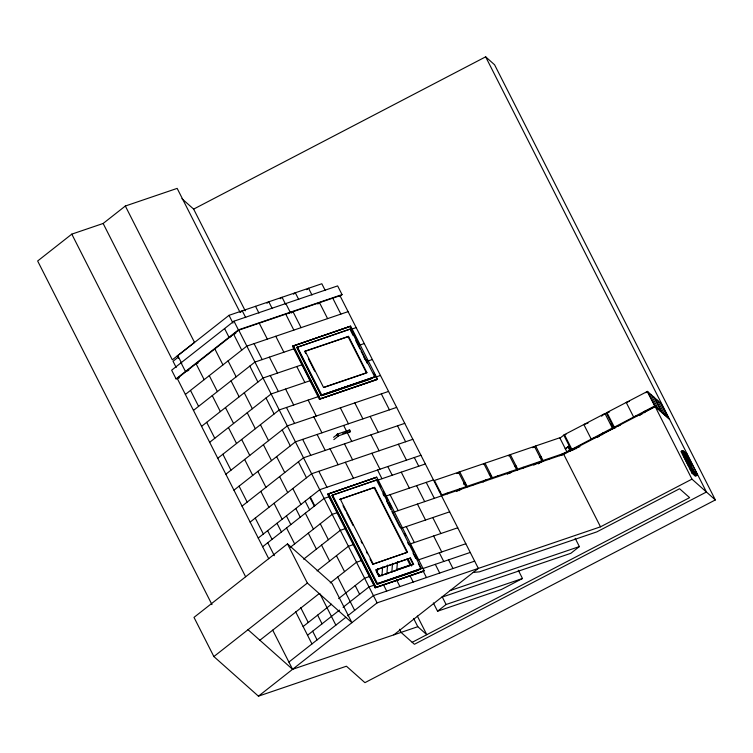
<?xml version="1.0" encoding="UTF-8"?>
<svg xmlns="http://www.w3.org/2000/svg" width="753" height="753" viewBox="0 0 753 753"><rect width="100%" height="100%" fill="white"/><g stroke="black" fill="none" stroke-linecap="round" stroke-linejoin="round"><path stroke-width="1.13" d="M377.347 573.174L377.705 568.647M381.922 575.932L382.646 566.887M386.863 574.172L387.588 565.117M391.805 572.402L392.529 563.357M394.996 570.953L396.831 569.513L397.471 561.587M239.953 312.147L177.162 188.382L125.337 206.021L103.142 223.472L71.799 234.136L37.65 260.99L211.979 604.621M325.249 290.517L321.823 283.749L229.016 315.328L177.793 355.614L181.718 363.351M178.433 357.054L173.049 361.28L176.202 367.492M240.442 312.26L242.278 310.82L245.704 317.587M339.49 296.626L342.05 294.611L337.636 285.905L233.985 321.183L171.656 370.184L176.07 378.891L179.383 377.761M266.957 303.233L268.793 301.793L272.219 308.561M176.07 378.891L238.4 329.889L342.05 294.611M393.819 634.864L478.343 568.402L339.989 295.694L238.748 330.143L177.275 378.477L268.717 558.717M280.22 298.725L282.046 297.284L285.481 304.052M293.472 294.207L295.308 292.766L298.734 299.543M306.735 289.698L308.561 288.258L311.996 295.025M185.37 394.44L246.843 346.107L348.084 311.648M288.521 313.587L290.225 312.25L285.811 303.544M291.279 313.032L292.983 311.686L301.078 327.649M317.794 304.005L319.498 302.659L327.593 318.623M193.465 410.394L254.938 362.061L293.877 348.808M292.522 346.295L350.625 326.134L377.488 379.079L376.632 379.757L319.385 399.241L292.522 346.295L350.625 326.134M296.776 347.444L350.399 328.92L374.683 376.792L374.09 377.262L321.06 395.316L296.776 347.444L348.865 329.635M201.569 426.349L263.042 378.015L301.953 364.772M305.756 353.543L304.711 351.472L305.134 351.133L348.526 336.365L366.918 372.631L366.495 372.97L348.093 336.704L348.526 336.365M349.806 329.39L350.399 328.92M209.663 442.303L271.136 393.97L311.074 380.378M217.758 458.266L279.231 409.933L319.281 396.294M321.06 395.316L374.683 376.792M319.385 399.241L377.488 379.079M225.853 474.221L287.326 425.887L388.557 391.428M233.948 490.175L295.421 441.842L396.662 407.382M242.042 506.129L303.515 457.796L404.756 423.346M333.579 437.324L337.419 434.359M333.843 439.639L338.238 436.119M250.137 522.093L311.61 473.759L412.851 439.3M258.232 538.047L319.705 489.714L420.946 455.254M327.649 494.241L376.716 477.157L424.184 570.718L423.327 571.395L375.116 587.801L327.649 494.241L376.716 477.157M262.646 546.753L324.119 498.42L329.682 496.519M420.786 568.901L421.379 568.43L376.491 479.943L331.904 495.389L376.792 583.876L420.955 568.769L418.32 563.564M374.618 487.389L339.838 499.418L374.618 487.389L407.514 552.231L372.735 564.251L370.081 559.027M287.486 543.882L307.356 583.048L351.915 622.665L332.045 583.5L287.486 543.882L194.001 617.385L213.871 656.56L258.43 696.167L346.427 666.217L364.923 682.66L715.35 499.936L494.57 64.758L485.657 56.833L193.643 209.108L181.944 198.707M290.423 547.233L332.214 514.374L337.382 512.614M375.898 480.414L376.491 479.943M303.638 559.159L340.309 530.328L346.512 528.22M317.098 570.896L348.404 546.283L353.571 544.532M213.871 656.56L307.356 583.048M456.817 473.571L458.53 472.235L465.891 486.739L441.785 494.937L434.425 480.433L458.53 472.235M458.022 473.166L459.735 471.82L483.84 463.613L491.201 478.127L467.095 486.325L459.735 471.82M330.238 582.897L356.498 562.246L361.666 560.486M259.785 640.314L319.263 593.543M483.332 464.554L485.045 463.208L509.15 455L516.511 469.505L492.406 477.713L485.045 463.208M463.415 484.141L465.25 482.701L464.046 483.115M456.77 491.493L460.469 488.584L460.836 489.309L458.982 490.758M508.642 455.932L510.355 454.596L534.461 446.388L542.188 461.617L538.131 463.735M372.735 564.251L407.514 552.231M483.021 482.136L485.77 479.972L486.146 480.696M303.12 626.534L331.499 604.217M338.652 598.597L364.593 578.2L369.761 576.44M532.748 447.734L534.461 446.388M533.952 447.32L535.665 445.974L559.771 437.775L567.131 452.28L543.026 460.488L535.665 445.974M507.409 474.239L511.08 471.359L511.456 472.084L509.621 473.524M376.208 571.094L378.844 576.299L413.623 564.27L410.451 558.029L376.105 569.72L379.267 575.96M307.535 635.24L339.49 610.109M343.076 607.295L369.008 586.907L374.533 585.025M559.517 438.51L564.439 434.641L604.97 413.519L612.697 428.749L615.305 427.864M376.792 583.876L421.379 568.43M375.681 570.059L410.451 558.029M375.116 587.801L424.184 570.718M538.141 463.782L541.821 460.892L517.716 469.1L510.355 454.596M288.898 662.066L345.862 617.281M347.698 615.832L373.422 595.604L474.663 561.145M601.553 416.202L604.97 413.519M378.844 576.299L413.623 564.27M604.574 414.366L606.927 412.522L647.458 391.4L691.96 479.134L715.35 499.936M565.126 448.779L569.08 446.209L570.925 449.833L576.346 447.988L576.713 448.713M565.71 448.59L568.477 446.407L570.689 450.765M567.244 447.649L569.08 446.209M559.695 455.706L561.531 454.266L561.898 454.991L563.282 454.52L655.157 406.611L669.643 419.477M566.962 452.412L569.72 450.238L562.915 453.795L563.282 454.52M565.983 434.406L563.79 435.149L571.15 449.654L612.33 428.024M258.43 696.167L377.102 602.861L600.499 526.827L691.96 479.134M645.754 392.737L647.458 391.4M574.511 449.428L576.346 447.988M597.694 437.116L603.2 432.777L603.577 433.502L601.732 434.952M647.269 391.466L654.818 405.905L613.639 427.535L606.278 413.03L609.563 411.91M639.391 415.609L645.82 410.554L646.187 411.279L644.352 412.729M433.351 602.927L437.559 611.22L446.096 604.499L522.488 578.502L518.28 570.219M575.17 538.291L579.377 546.574L570.84 553.295L441.635 597.27M533.708 465.119L541.821 460.892M603.577 433.502L612.697 428.749M646.187 411.279L655.166 406.611M684.929 452.911L682.425 450.689L680.966 451.442L692.007 473.204L695.348 476.178L696.807 475.416L695.753 473.345M682.905 451.508L683.639 451.132L686.755 453.899L697.062 474.211L696.327 474.588L693.212 471.82L693.937 471.434L697.062 474.211M686.755 453.899L686.312 454.134L692.026 465.618M690.614 466.465L692.694 470.569L690.906 466.314M692.007 473.204L693.466 472.442L696.807 475.416M522.488 578.502L501.46 589.467L437.559 611.22M412.192 642.3L689.607 497.639L679.582 488.735L596.828 531.882L479.445 571.838L473.223 572.431M235.783 333.438L233.628 334.172L241.722 350.136M231.218 336.516L229.006 337.269L224.592 328.572M198.124 363.012L196.062 363.708L204.157 379.672M188.777 370.382L185.464 371.502L181.049 362.805M351.02 329.362L356.178 327.602M304.711 351.472L348.093 336.704M359.115 345.316L364.273 343.556M368.236 360.922L372.368 359.52M366.918 372.631L323.536 387.4L305.134 351.133M324.223 387.353L365.384 373.347M374.26 377.131L321.23 395.174L296.946 347.312M321.503 395.541L372.679 378.119M376.02 376.989L380.463 375.474M321.362 395.805L370.984 378.919M377.055 379.418L319.809 398.902L292.945 345.956L350.201 326.473L359.153 344.121M337.335 434.142L349.383 430.038M337.833 435.243L337.222 435.667M342.794 433.549L348.102 431.742M337.918 436.025A0.988 0.631 71.2 0 0 338.003 434.472A0.988 0.631 71.2 0 0 336.949 434.754A0.988 0.631 71.2 0 0 337.918 436.025L349.976 431.921M376.293 477.496L328.082 493.902L375.549 587.462L423.76 571.056M376.067 480.282L332.073 495.248L376.961 583.735M377.517 480.245L425.36 463.961M629.395 401.349L626.223 402.431L633.584 416.936L642.045 414.056M588.037 423.092L583.839 424.523L591.199 439.027L599.595 436.166M385.931 496.086L433.455 479.915M610.495 424.4L611.7 423.986L613.535 427.61L620.208 425.294M439.338 491.521L439.94 491.314M489.356 474.494L490.561 474.089M514.666 465.881L515.871 465.476M539.976 457.269L541.181 456.855M571.15 449.654L579.914 446.67M573.701 449.739L570.087 450.972L567.875 446.614M394.026 512.049L563.705 454.294L600.499 526.827M401.236 528.305L449.645 511.833M410.216 543.958L457.739 527.787M418.499 559.856L465.834 543.741M396.831 569.513L410.093 564.995L407.053 559.018M377.846 583.895L381.159 582.766M382.27 582.389L394.421 578.257M395.523 577.88L407.674 573.739M408.785 573.362L418.724 569.983M422.913 568.553L470.249 552.448M377.667 584.093L418.743 570.115M450.172 590.559L579.377 546.574M248.019 629.706L292.578 669.313L417.802 626.694L426.791 634.685L417.331 616.039M378.091 573.918L379.964 575.254M654.197 397.386L647.778 391.682L655.345 406.771M655.138 406.187L661.558 411.891L653.971 397.189M661.878 412.173L668.288 417.877L660.936 403.373L654.517 397.669L662.085 412.757M691.922 468.686L693.259 469.872M692.694 470.569L695.367 472.94M696.619 474.437L693.504 471.67L683.197 451.358M696.073 475.792L692.732 472.828L681.691 451.066M338.445 434.81L338.577 435.036A0.988 0.744 51.8 0 1 338.172 436.138A0.988 0.744 51.8 0 1 337.033 435.29A0.988 0.744 51.8 0 1 337.626 434.34M685.079 453.551L685.07 453.654M695.631 471.679L695.612 471.792M485.657 56.833L706.436 492.01L414.414 644.286L401.048 632.398L399.457 629.254M660.503 402.996L667.864 417.501M683.639 451.132L693.937 471.434M657.407 400.238L664.767 414.743M682.425 450.689L693.466 472.442M663.318 413.463L663.685 414.188M683.366 455.565L688.619 465.928M689.673 467.999L690.717 470.07M660.108 410.611L660.475 411.336M650.874 394.44L658.235 408.945M656.578 407.477L656.955 408.201M606.927 412.522L614.279 427.026M611.097 424.193L613.3 428.542M564.439 434.641L571.8 449.146M548.448 458.643L548.815 459.368M540.579 457.062L542.791 461.41M523.137 467.255L523.504 467.98M515.268 465.674L517.48 470.032M497.827 475.868L498.194 476.593M489.958 474.296L492.17 478.644M472.517 484.48L472.884 485.205M464.648 482.908L466.86 487.257M447.207 493.093L447.574 493.817M367.05 359.689L368.104 361.769M373.902 373.187L376.528 378.382M350.503 330.303L353.138 335.499M355.783 340.704L360.009 349.034M361.064 351.114L367.398 363.595M364.057 357.487L365.111 359.576M414.31 457.513L418.734 466.211M332.76 298.15L340.855 314.105M381.329 393.894L389.423 409.848M397.518 425.803L405.613 441.757M426.226 482.381L434.321 498.335M398.384 444.223L406.479 460.177M416.578 485.657L424.673 501.611M432.768 517.575L440.863 533.529M448.553 559.827L452.967 568.534M401.255 472.159L409.35 488.123M417.444 504.077L425.539 520.031M433.634 535.985L441.729 551.949M370.147 416.409L378.241 432.363M439.319 552.768L443.733 561.474M387.795 466.54L392.219 475.237M354.814 402.911L362.908 418.875M371.003 434.829L379.098 450.783M435.3 564.345L439.714 573.042M371.869 453.25L379.964 469.204M442.416 597.251L446.096 604.499M377.554 470.023L381.969 478.729M390.063 494.683L398.158 510.638M406.253 526.592L414.348 542.555M378.401 481.647L381.037 486.852M383.672 492.048L387.889 500.369M388.943 502.439L391.579 507.644M404.766 533.632L405.82 535.712M410.046 544.024L414.263 552.344M415.317 554.424L417.953 559.62M340.356 407.834L348.451 423.798M423.026 570.783L426.452 577.56M382.929 493.817L383.983 495.898M386.628 501.103L390.854 509.433M391.908 511.513L399.834 527.128M407.75 542.744L408.813 544.824M413.03 553.154L415.675 558.359M343.632 425.436L351.726 441.39M374.185 487.728L407.081 552.561M410.027 558.368L413.19 564.609M285.754 314.152L293.849 330.106M308.391 358.72L314.698 371.154M407.957 558.82L411.609 566.021M297.369 346.973L321.653 394.845M344.488 443.856L352.583 459.81M293.378 345.618L320.241 398.572M409.764 575.301L413.199 582.069M296.786 366.532L304.88 382.486M345.354 462.267L353.449 478.23M275.777 336.262L283.872 352.216M308.156 400.088L316.251 416.042M313.841 416.861L321.936 432.815M330.03 448.779L338.125 464.733M396.511 579.81L399.937 586.578M255.531 306.311L258.966 313.079M413.595 618.411L417.802 626.694M317.117 434.462L325.211 450.416M259.239 323.178L267.334 339.132M269.405 357.138L277.499 373.093M285.594 389.047L293.689 405.01M193.643 209.108L245.243 310.82M340.262 499.079L373.159 563.922M383.249 584.328L386.684 591.096M343.02 505.687L345.674 510.92M346.738 513.009L353.101 525.556M361.064 541.247L362.127 543.337M366.372 551.704L367.426 553.794M332.497 494.919L377.394 583.406M254.081 343.641L262.176 359.595M270.271 375.559L278.365 391.513M286.46 407.467L294.555 423.421M302.65 439.385L310.744 455.339M318.839 471.293L326.934 487.247M328.506 493.563L375.973 587.133M238.748 330.143L377.102 602.861M233.985 321.183L238.4 329.889M229.016 315.328L232.941 323.065M249.817 366.09L257.912 382.044M266.007 397.998L274.101 413.962M282.196 429.916L290.291 445.87M298.395 461.824L306.49 477.788M310.311 497.093L314.726 505.8M355.2 585.58L359.623 594.286M309.888 497.432L314.302 506.138M320.26 523.768L328.355 539.732M336.45 555.686L344.545 571.64M305.191 501.121L309.605 509.828M228.065 360.875L236.16 376.829M244.254 392.784L252.349 408.738M260.444 424.701L268.539 440.656M276.633 456.61L284.728 472.564M292.823 488.528L300.918 504.482M305.332 513.188L313.427 529.143M321.531 545.097L329.626 561.051M337.721 577.014L354.644 610.372M214.85 348.94L222.944 364.904M231.039 380.858L239.134 396.812M247.229 412.766L255.323 428.73M263.418 444.684L271.513 460.638M279.608 476.593L287.702 492.556M295.797 508.51L300.212 517.217M308.306 533.171L316.401 549.125M286.404 515.89L290.818 524.596M125.337 206.021L194.509 342.38L172.315 359.83L103.142 223.472M209.278 375.643L217.372 391.598M225.467 407.552L233.562 423.506M241.657 439.47L249.761 455.424M257.855 471.378L265.95 487.332M274.045 503.296L282.14 519.25M286.554 527.957L294.649 543.911M319.95 593.778L335.857 625.141M212.252 395.626L220.347 411.58M228.441 427.535L236.536 443.498M244.631 459.452L252.726 475.407M260.82 491.361L268.915 507.324M277.01 523.279L281.434 531.985M317.634 615.116L322.049 623.823M267.626 530.658L272.04 539.364M177.275 355.68L178.555 358.193M190.5 390.412L198.594 406.366M206.689 422.32L214.784 438.274M222.879 454.238L230.973 470.192M239.068 486.146L247.163 502.1M255.258 518.064L263.352 534.018M267.767 542.725L274.346 555.686M300.654 607.549L308.241 622.505M312.664 631.212L317.079 639.909M295.534 611.577L311.949 643.937M71.799 234.136L245.6 576.723M272.708 630.148L292.578 669.313M349.016 430.895A0.988 0.631 71.2 0 1 349.608 430.038A0.988 0.631 71.2 0 1 350.352 431.234A0.988 0.631 71.2 0 1 349.627 431.883"/></g></svg>
